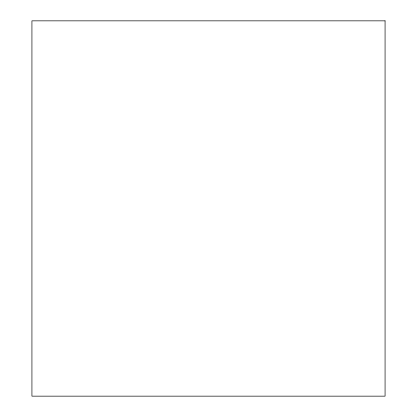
<?xml version="1.0" encoding="UTF-8"?>
<svg xmlns="http://www.w3.org/2000/svg" width="417" height="417" viewBox="0 0 417 417"><rect width="100%" height="100%" fill="white"/><g stroke="black" fill="none" stroke-linecap="round" stroke-linejoin="round"><path stroke-width="0.63" d="M385.068 20.85L31.932 20.85L31.932 396.15L385.068 396.15L385.068 20.85"/></g></svg>
